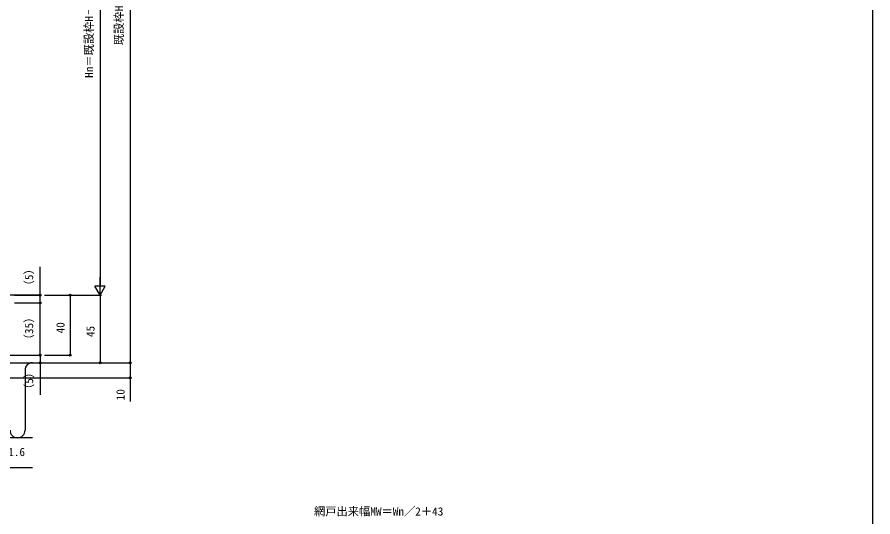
# Model space of a CAD drawing. Units: millimetres, scale not verified. Extents: x -437 to 438, y -554 to 551.
# Drawn here: x -132 to 438, y -197 to 136 of the extents above; entities that cross this region are included whole.
import ezdxf
from ezdxf.enums import TextEntityAlignment as Align

# ---------------------------------------------------------------- set-up
doc = ezdxf.new("R2010")
doc.units = ezdxf.units.MM
doc.header["$LTSCALE"] = 4
for name, color, linetype in [('0-7_YKK_D', 6, 'Continuous'), ('0-8_YKK_ZWAK', 7, 'Continuous'), ('0-9_YSS_K', 3, 'Continuous'), ('0-A_YSS_KE', 3, 'Continuous')]:
    doc.layers.add(name, color=color, linetype=linetype)
doc.styles.add('ＭＳ ゴシック', font='')
doc.styles.get('ＭＳ ゴシック').set_extended_font_data('MS Gothic')

msp = doc.modelspace()

# ---------------------------------------------------------------- linework, layer by layer
at = {"layer": '0-7_YKK_D'}
for p, q in [((-56.797, 368.3), (-56.797, -94.7)), ((-76.797, 318.3), (-76.797, -42.697)), ((-76.797, -49.697), (-76.797, -37.573)), ((-76.797, -49.697), (-80.297, -43.635)), ((-73.297, -43.635), (-80.297, -43.635)), ((-76.797, -49.697), (-73.297, -43.635)), ((-115.797, -49.697), (-137.797, -49.697)), ((-133.797, -49.697), (-115.797, -49.697)), ((-113.797, -49.697), (-75.797, -49.697)), ((-113.797, -49.697), (-75.797, -49.697)), ((-113.797, -49.697), (-95.797, -49.697)), ((-96.797, -49.697), (-96.797, -89.697)), ((-76.797, -49.697), (-76.797, -94.702)), ((-133.797, -54.697), (-115.797, -54.697)), ((-133.797, -54.697), (-115.797, -54.697)), ((-116.797, -89.697), (-116.797, -54.697)), ((-155.797, -89.697), (-115.797, -89.697)), ((-133.797, -89.697), (-115.797, -89.697)), ((-113.797, -89.697), (-95.797, -89.697)), ((-155.797, -94.697), (-115.797, -94.697)), ((-125.797, -94.7), (-55.797, -94.7)), ((-113.797, -94.7), (-55.797, -94.7)), ((-113.797, -94.702), (-75.797, -94.702)), ((-155.797, -104.697), (-55.797, -104.697))]:
    msp.add_line(p, q, dxfattribs=at)
for points in [[(-116.797, -54.697), (-116.797, -49.697), (-116.797, -30.747)], [(-116.797, -89.697), (-116.797, -94.697), (-116.797, -116.198)], [(-56.797, -94.7), (-56.797, -104.697), (-56.797, -120.622)]]:
    msp.add_lwpolyline(points, dxfattribs=at)
for centre in [(-116.797, -49.697), (-96.797, -49.697), (-116.797, -54.697), (-116.797, -54.697), (-116.797, -89.697), (-116.797, -89.697), (-96.797, -89.697), (-116.797, -94.697), (-76.797, -94.702), (-56.797, -94.7), (-56.797, -104.697)]:
    msp.add_circle(centre, 0.637, dxfattribs=at)
at = {"layer": '0-8_YKK_ZWAK'}
msp.add_lwpolyline([(-436.8, -553.7), (438.2, -553.7), (438.2, 516.3)], dxfattribs=at)
at = {"layer": '0-9_YSS_K'}
msp.add_line((-126.797, -99.7), (-126.797, -139.7), dxfattribs=at)
for centre, start, end in [((-121.797, -99.7), 89.99998, 179.99979), ((-131.797, -139.7), 179.99979, 359.9997)]:
    msp.add_arc(centre, 5, start, end, dxfattribs=at)
at = {"layer": '0-A_YSS_KE'}
for p, q in [((-186.795, -94.7), (-121.795, -94.7)), ((-121.795, -144.7), (-206.795, -144.7)), ((-121.795, -164.7), (-206.795, -164.7))]:
    msp.add_line(p, q, dxfattribs=at)

# ---------------------------------------------------------------- texts
at = {"layer": '0-7_YKK_D', "style": 'ＭＳ ゴシック'}
for s, p in [('Hn＝既設枠H－88', (-79.777, 95.23)), ('既設枠H', (-59.777, 117.006)), ('（5）', (-119.692, -47.107)), ('（35）', (-119.692, -83.085)), ('40', (-98.797, -75.152)), ('45', (-78.797, -77.569)), ('（5）', (-119.692, -116.158)), ('10', (-58.797, -119.772))]:
    msp.add_text(s, height=5.499, rotation=90, dxfattribs=at).set_placement(p, align=Align.BOTTOM_LEFT)
for s, p in [('St曲物 t＝1.6', (-175.449, -158.558)), ('網戸出来幅MW＝Wn／2＋43', (65.781, -198.22))]:
    msp.add_text(s, height=5.499, dxfattribs=at).set_placement(p, align=Align.BOTTOM_LEFT)

doc.saveas('drawing.dxf')
